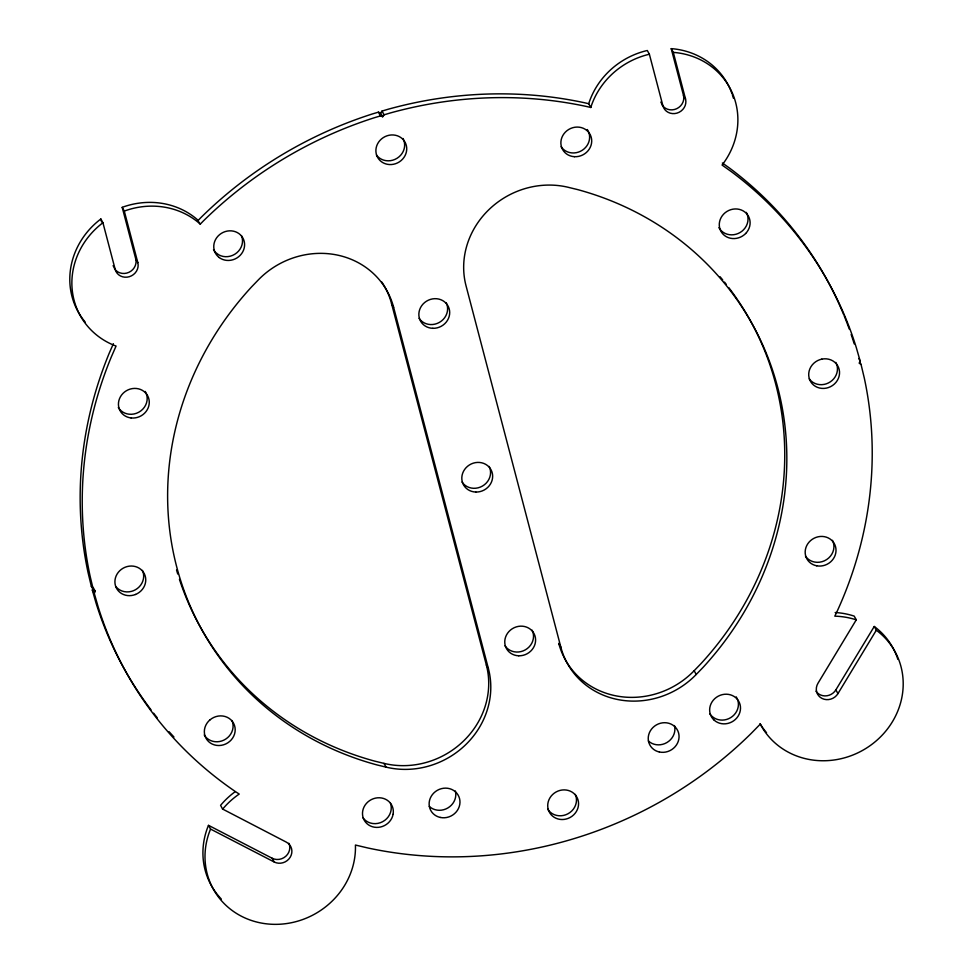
<?xml version="1.0" encoding="UTF-8"?>
<svg xmlns="http://www.w3.org/2000/svg" width="973" height="973" viewBox="0 0 973 973"><rect width="100%" height="100%" fill="white"/><g stroke="black" fill="none" stroke-linecap="round" stroke-linejoin="round"><path stroke-width="1.46" d="M200.256 224.143L196.984 219.314A76.502 70.968 -29 0 0 123.875 206.738L122.209 207.346L124.289 211.092L125.955 210.484A76.502 70.968 -29 0 1 199.064 223.06L200.256 224.143L203.284 221.029A401.63 372.598 -29 0 1 374.264 117.757L380.467 115.909L382.657 116.736L384.116 114.814L390.319 112.965A401.63 372.598 -29 0 1 586.695 106.519L590.806 107.48L588.726 103.734L589.224 102.165A76.502 70.968 -29 0 1 645.573 50.912L647.3 50.511L649.38 54.257L662.905 105.802A11.858 10.995 -29 0 0 677.026 113.111A11.858 10.995 -29 0 0 685.539 99.051L673.304 52.396L671.224 48.65L673 48.784A76.502 70.968 -29 0 1 731.915 93.469M590.806 107.48L591.292 105.911A76.502 70.968 -29 0 1 647.653 54.658L649.38 54.257M113.391 343.688L109.146 353.381A401.63 372.598 -29 0 0 88.105 572.744L91.328 586.269L93.396 589.991L95.269 591.292L94.296 593.445L98.127 606.811A401.63 372.598 -29 0 0 235.734 791.803L239.224 794.065L237.181 795.488A76.502 70.968 -29 0 0 222.671 809.086L286.257 842.095A11.858 10.995 -29 0 1 290.222 857.201A11.858 10.995 -29 0 1 274.216 861.993L210.557 829.069L208.49 825.323L272.136 858.247L274.216 861.993M210.557 829.069L210.521 829.166A76.502 70.968 -29 0 0 267.052 923.9A76.502 70.968 -29 0 0 355.425 845.038L367.758 847.957A401.63 372.598 -29 0 0 751.168 733.435L760.29 724.119A76.502 70.968 -29 0 0 874.192 742.557A76.502 70.968 -29 0 0 876.405 630.273L874.253 626.466L835.868 689.869A11.858 10.995 -29 0 1 815.982 691.219M673.304 52.396L675.08 52.53A76.502 70.968 -29 0 1 723.109 163.707L722.063 165.045L731.599 171.832A401.63 372.598 -29 0 1 856.325 347.665L860.144 361.007L859.171 363.148L861.044 364.449L864.279 377.974A401.63 372.598 -29 0 1 836.683 612.309L834.798 616.177L837.242 616.262A76.502 70.968 -29 0 1 856.252 619.85L817.977 683.277A11.858 10.995 -29 0 0 821.942 698.395A11.858 10.995 -29 0 0 837.948 693.615L876.32 630.212M382.657 116.736L380.577 112.99L382.036 111.068L388.239 109.219A401.63 372.598 -29 0 1 584.615 102.773L588.726 103.734M564.012 657.298A81.817 75.894 -29 0 0 694.15 670.725L700.876 663.756A316.176 293.311 -29 0 0 738.531 301.265M696.218 674.471L702.956 667.502A316.176 293.311 -29 0 0 577.573 189.577L569.813 187.692A81.817 75.906 -29 0 0 489.614 208.976A81.817 75.906 -29 0 0 466.018 285.734L560.825 647.118A81.817 75.894 -29 0 0 617.636 699.514A81.817 75.894 -29 0 0 696.218 674.471L694.15 670.725M198.176 220.397L201.204 217.283A401.63 372.598 -29 0 1 372.185 114.011L378.388 112.163L380.577 112.99M124.289 211.092L137.813 262.637A11.858 10.995 -29 0 1 129.3 276.709A11.858 10.995 -29 0 1 115.179 269.399L102.931 222.756L100.864 219.01L99.404 220.105A76.502 70.968 -29 0 0 85.21 322.112M102.931 222.756L101.484 223.851A76.502 70.968 -29 0 0 114.522 345.476L116.067 346.047L111.226 357.127A401.63 372.598 -29 0 0 90.173 576.49L93.396 589.991M381.744 281.963A81.817 75.894 -29 0 1 391.547 303.612L486.354 664.997A81.817 75.894 -29 0 1 463.294 741.256A81.817 75.894 -29 0 1 383.946 763.379L374.8 761.154A316.176 293.311 -29 0 1 179.433 579.361M386.013 767.113L376.879 764.9A316.176 293.311 -29 0 1 251.496 286.974L258.222 280.005A81.817 75.894 -29 0 1 336.816 254.962A81.817 75.894 -29 0 1 393.627 307.359L488.434 668.743A81.817 75.894 -29 0 1 465.374 745.002A81.817 75.894 -29 0 1 386.013 767.113L383.946 763.379M91.328 586.269L93.201 587.57L95.269 591.292M874.253 626.466L874.338 626.527A76.502 70.968 -29 0 1 897.86 659.305M722.367 163.002L729.519 168.086A401.63 372.598 -29 0 1 843.627 314.51M858.758 358.502L860.144 361.007M859.658 361.956L861.044 364.449M671.224 48.65L683.46 95.305L685.539 99.051M660.825 102.068L662.905 105.802M856.349 619.886L854.172 616.104A76.502 70.968 -29 0 0 835.162 612.516M835.868 689.869L837.948 693.615M382.036 111.068L384.116 114.814M378.388 112.163L380.467 115.909M391.547 303.612L393.627 307.359M560.825 647.118L558.745 643.372A81.817 75.894 -29 0 0 563.367 655.972M486.354 664.997L488.434 668.743M122.209 207.346L135.733 258.891L137.813 262.637M113.099 265.653L115.179 269.399M222.61 809.171L220.591 805.34A76.502 70.968 -29 0 1 235.101 791.742M94.296 593.445L92.228 589.723L96.047 603.065A401.63 372.598 -29 0 0 151.022 709.828M100.864 219.01L101.618 221.929M746.303 212.369A15.677 14.546 -29 0 1 743.591 229.737L742.156 231.063A15.677 14.546 -29 0 1 718.913 227.67M835.831 362.406A15.677 14.546 -29 0 1 826.247 383.849L824.35 384.359A15.677 14.546 -29 0 1 809.22 378.886M221.297 899.028A76.502 70.968 -29 0 1 208.441 825.42M720.032 276.709A316.176 293.311 -29 0 1 722.72 279.944M724.484 282.109A316.176 293.311 -29 0 1 726.223 284.311M728.789 287.619A316.176 293.311 -29 0 1 737.753 300.11M736.22 696.863A15.677 14.546 -29 0 1 732.535 716.335A15.677 14.546 -29 0 1 712.175 716.481L710.874 715.179A15.677 14.546 -29 0 1 709.779 713.72M844.175 315.824A401.63 372.598 -29 0 1 849.271 329.081M851.156 334.444A401.63 372.598 -29 0 1 854.245 343.919M173.948 736.999A401.63 372.598 -29 0 1 169.132 731.745M157.152 717.66A401.63 372.598 -29 0 1 153.625 713.209M231.988 720.543A15.677 14.546 -29 0 1 229.008 736.318L227.597 737.68A15.677 14.546 -29 0 1 204.221 735.004M135.733 258.891A11.858 10.995 -29 0 1 128.959 272.306A11.858 10.995 -29 0 1 114.522 268.791M142.435 570.397A15.677 14.546 -29 0 1 133.435 590.72L131.574 591.341A15.677 14.546 -29 0 1 116.042 586.877M446.206 302.712A15.677 14.546 -29 0 1 439.504 322.331A15.677 14.546 -29 0 1 419.095 318.366M766.517 732.669A76.502 70.968 -29 0 1 762.723 727.768M762.017 726.746A76.502 70.968 -29 0 1 760.022 723.608M732.316 94.649A76.502 70.968 -29 0 1 733.411 98.212M241.511 235.734A15.677 14.546 -29 0 1 236.792 252.81A15.677 14.546 -29 0 1 218.682 254.804L215.726 252.579A15.677 14.546 -29 0 1 213.501 249.696M145.232 391.438A15.677 14.546 -29 0 1 144.32 407.322A15.677 14.546 -29 0 1 128.995 414.194L127.11 413.866A15.677 14.546 -29 0 1 118.317 407.517M575.298 794.406A15.677 14.546 -29 0 1 567.879 813.829A15.677 14.546 -29 0 1 547.677 809.135M532.122 630.188A15.677 14.546 -29 0 1 525.42 649.806A15.677 14.546 -29 0 1 505.011 645.853M390.465 803.272A15.677 14.546 -29 0 1 391 810.57L390.538 812.406A15.677 14.546 -29 0 1 377.877 823.377A15.677 14.546 -29 0 1 362.868 817.648M489.164 466.444A15.677 14.546 -29 0 1 482.462 486.062A15.677 14.546 -29 0 1 462.053 482.109M683.46 95.305A11.858 10.995 -29 0 1 676.685 108.708A11.858 10.995 -29 0 1 662.248 105.193M832.474 540.343A15.677 14.546 -29 0 1 830.407 556.203A15.677 14.546 -29 0 1 814.693 562.066L812.844 561.603A15.677 14.546 -29 0 1 805.498 556.228M587.303 129.531A15.677 14.546 -29 0 1 582.365 150.207A15.677 14.546 -29 0 1 561.117 146.765M403.004 138.494A15.677 14.546 -29 0 1 397.045 158.283A15.677 14.546 -29 0 1 376.454 155.06M177.743 574.021A316.176 293.311 -29 0 1 176.539 569.996M288.896 843.287A11.858 10.995 -29 0 1 285.794 856.276A11.858 10.995 -29 0 1 272.136 858.247M674.459 725.554A15.677 14.546 -29 0 1 666.943 742.521A15.677 14.546 -29 0 1 648.371 740.976M455.364 791A15.677 14.546 -29 0 1 447.848 807.967A15.677 14.546 -29 0 1 429.288 806.41M393.08 814.316L392.618 816.152A15.677 14.546 -29 0 1 366.967 823.669A15.677 14.546 -29 0 1 373.352 798.724A15.677 14.546 -29 0 1 393.08 814.316M209.852 719.984L208.441 721.346A15.677 14.546 -29 0 0 208.599 741.596A15.677 14.546 -29 0 0 229.677 741.426L231.088 740.064A15.677 14.546 -29 0 0 230.929 719.813A15.677 14.546 -29 0 0 209.852 719.984M745.671 233.484L744.223 234.809A15.677 14.546 -29 0 1 719.534 227.414A15.677 14.546 -29 0 1 739.2 209.341A15.677 14.546 -29 0 1 745.671 233.484M135.515 594.467L133.654 595.087A15.677 14.546 -29 0 1 115.446 577.877A15.677 14.546 -29 0 1 140.805 569.351A15.677 14.546 -29 0 1 135.515 594.467M821.808 359.134L819.923 359.645A15.677 14.546 -29 0 0 809.05 377.67A15.677 14.546 -29 0 0 826.43 388.105L828.315 387.595A15.677 14.546 -29 0 0 839.2 369.57A15.677 14.546 -29 0 0 821.808 359.134M131.075 417.94L129.19 417.612A15.677 14.546 -29 0 1 122.987 393.396A15.677 14.546 -29 0 1 148.589 397.945A15.677 14.546 -29 0 1 131.075 417.94M816.773 565.812L814.924 565.349A15.677 14.546 -29 0 1 810.521 540.66A15.677 14.546 -29 0 1 835.612 546.948A15.677 14.546 -29 0 1 816.773 565.812M219.205 257.529L217.806 256.325A15.677 14.546 -29 0 1 225.213 231.586A15.677 14.546 -29 0 1 244.223 247.969A15.677 14.546 -29 0 1 219.205 257.529M714.243 720.227L712.954 718.925A15.677 14.546 -29 0 1 722.234 694.661A15.677 14.546 -29 0 1 739.833 712.455A15.677 14.546 -29 0 1 714.243 720.227M376.782 155.607L376.247 153.856A15.677 14.546 -29 0 1 395.354 135.235A15.677 14.546 -29 0 1 402.627 159.11A15.677 14.546 -29 0 1 376.782 155.607M548.273 809.548L547.872 807.76A15.677 14.546 -29 0 1 568.256 790.441A15.677 14.546 -29 0 1 573.656 814.888A15.677 14.546 -29 0 1 548.273 809.548M432.851 328.315A15.677 14.546 -29 0 0 448.285 306.459A15.677 14.546 -29 0 0 421.686 305.717A15.677 14.546 -29 0 0 432.851 328.315M518.767 655.79A15.677 14.546 -29 0 0 534.189 633.934A15.677 14.546 -29 0 0 507.59 633.192A15.677 14.546 -29 0 0 518.767 655.79M475.809 492.046A15.677 14.546 -29 0 0 491.243 470.19A15.677 14.546 -29 0 0 464.632 469.46A15.677 14.546 -29 0 0 475.809 492.046M574.386 156.689A15.677 14.546 -29 0 0 590.502 135.271A15.677 14.546 -29 0 0 563.987 133.727A15.677 14.546 -29 0 0 574.386 156.689M659.366 751.995A15.677 14.546 -29 0 0 678.607 733.046A15.677 14.546 -29 0 0 652.944 727.524A15.677 14.546 -29 0 0 659.366 751.995M440.283 817.442A15.677 14.546 -29 0 0 459.524 798.492A15.677 14.546 -29 0 0 433.849 792.959A15.677 14.546 -29 0 0 440.283 817.442"/></g></svg>
